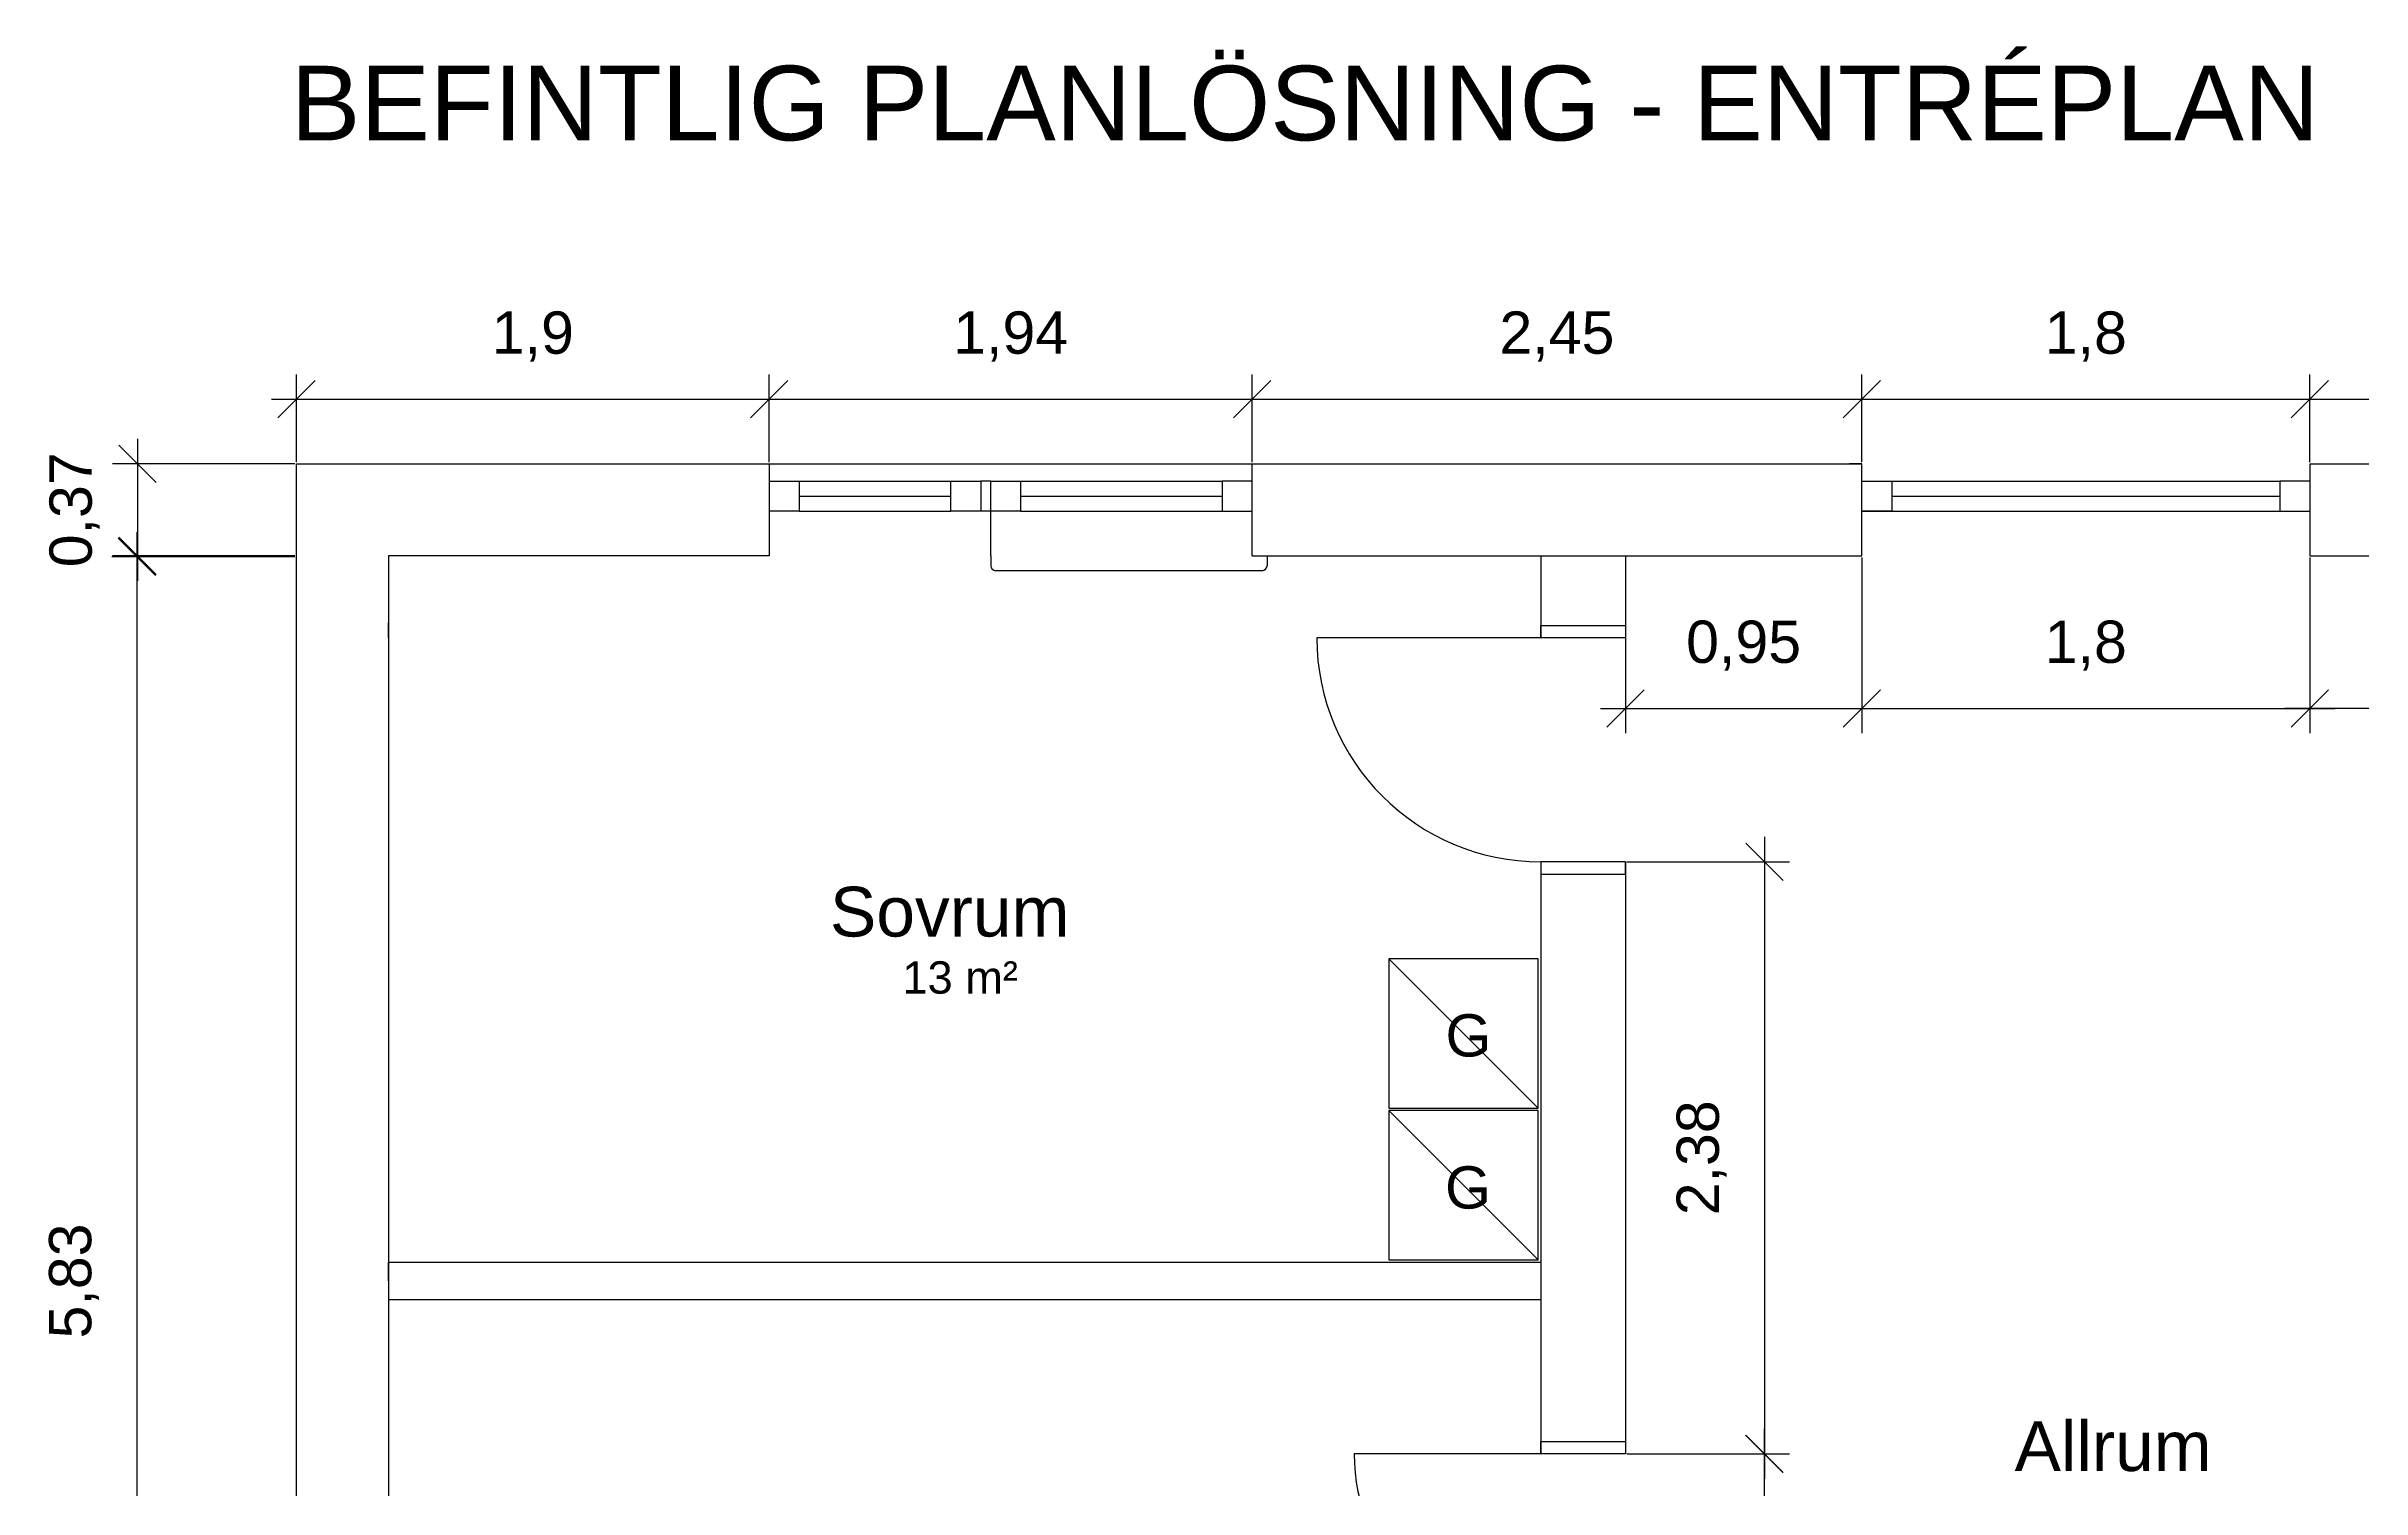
# Model space of a CAD drawing. Header units: millimetres. Extents: x -60009 to 113281, y -58228 to 411188.
# Drawn here: x 74276 to 83579, y 18417 to 24215 of the extents above; entities that cross this region are included whole.
import ezdxf

# ---------------------------------------------------------------- set-up
doc = ezdxf.new("R2010")
doc.units = ezdxf.units.MM
doc.layers.get('0').update_dxf_attribs({"color": 1})
for name, color, linetype in [('Angivelser', 7, 'Continuous'), ('Grundritningar', 1, 'Continuous'), ('Mått', 4, 'Continuous'), ('Rumsangivelser', 7, 'Continuous')]:
    doc.layers.add(name, color=color, linetype=linetype)
doc.styles.get("Standard").update_dxf_attribs({"font": 'Arial.ttf', "height": 170})
doc.dimstyles.new('Egen dimension', dxfattribs={"dimscale": 10, "dimtxt": 2.5, "dimasz": 15, "dimexe": 10, "dimexo": 0.625, "dimgap": 15, "dimtad": 1, "dimlfac": 0.001, "dimtxsty": 'Standard', "dimblk": 'OBLIQUE', "dimblk1": 'OBLIQUE', "dimblk2": 'OBLIQUE', "dimcen": 20, "dimdle": 10, "dimadec": 0, "dimazin": 0, "dimtfac": 1, "dimtmove": 0, "dimatfit": 3, "dimldrblk": 'OPEN90', "dimfxl": 1, "dimarcsym": 0})
doc.dimstyles.new('ISO-25', dxfattribs={"dimscale": 10, "dimtxt": 2.5, "dimasz": 15, "dimexe": 10, "dimexo": 0.625, "dimgap": 15, "dimtad": 1, "dimlfac": 0.001, "dimtxsty": 'Standard', "dimblk": 'OBLIQUE', "dimblk1": 'OBLIQUE', "dimblk2": 'OBLIQUE', "dimcen": 20, "dimdle": 10, "dimadec": 0, "dimazin": 0, "dimtfac": 1, "dimtmove": 0, "dimatfit": 3, "dimldrblk": 'OPEN90', "dimfxl": 1, "dimarcsym": 0})

# ---------------------------------------------------------------- blocks, each defined once
blk = doc.blocks.new('_Oblique')
at = {"color": 0, "linetype": 'ByBlock', "lineweight": -2}
blk.add_line((-0.5, -0.5), (0.5, 0.5), dxfattribs=at)
blk = doc.blocks.new('*D45')
at = {"layer": 'Defpoints', "color": 0, "transparency": 16777216}
for p in [(75280.7, 22162.2), (74639.8, 16337), (75650.7, 16337)]:
    blk.add_point(p, dxfattribs=at)
at = {"layer": 'Mått', "color": 0, "lineweight": -2, "transparency": 16777216}
for p, q in [((74639.8, 22262.2), (74639.8, 16237)), ((75274.5, 22162.2), (74539.8, 22162.2)), ((75644.5, 16337), (74539.8, 16337))]:
    blk.add_line(p, q, dxfattribs=at)
at = {"layer": 'Mått', "color": 0, "lineweight": -2, "transparency": 16777216, "xscale": 150, "yscale": 150, "zscale": 150}
for p, rotation in [((74639.8, 22162.2), 90), ((74639.8, 16337), 270)]:
    blk.add_blockref('_Oblique', p, dxfattribs=dict(at, rotation=rotation))
at = {"layer": 'Mått', "color": 0, "transparency": 16777216, "insert": (74387.4, 19252), "char_height": 170, "attachment_point": 5, "rotation": 90}
blk.add_mtext('5,83', dxfattribs=at)
blk = doc.blocks.new('_Open90')
at = {"color": 0, "linetype": 'ByBlock', "lineweight": -2}
for p, q in [((0, 0), (-1, 0)), ((-0.5, 0.5), (0, 0)), ((0, 0), (-0.5, -0.5))]:
    blk.add_line(p, q, dxfattribs=at)
blk = doc.blocks.new('*D46')
at = {"layer": 'Defpoints', "color": 0, "transparency": 16777216}
for p in [(75280.7, 22537), (74641.7, 22167), (75280.7, 22167)]:
    blk.add_point(p, dxfattribs=at)
at = {"layer": 'Mått', "color": 0, "lineweight": -2, "transparency": 16777216}
for p, q in [((74641.7, 22637), (74641.7, 22067)), ((75274.5, 22537), (74541.7, 22537)), ((75274.5, 22167), (74541.7, 22167))]:
    blk.add_line(p, q, dxfattribs=at)
at = {"layer": 'Mått', "color": 0, "lineweight": -2, "transparency": 16777216, "xscale": 150, "yscale": 150, "zscale": 150}
for p, rotation in [((74641.7, 22537), 90), ((74641.7, 22167), 270)]:
    blk.add_blockref('_Oblique', p, dxfattribs=dict(at, rotation=rotation))
at = {"layer": 'Mått', "color": 0, "transparency": 16777216, "insert": (74389.3, 22352), "char_height": 170, "attachment_point": 5, "rotation": 90}
blk.add_mtext('0,37', dxfattribs=at)
blk = doc.blocks.new('*D51')
at = {"layer": 'Defpoints', "color": 0, "transparency": 16777216}
for p in [(80620.7, 22167), (81570.7, 22167), (81570.7, 21553.4)]:
    blk.add_point(p, dxfattribs=at)
at = {"layer": 'Mått', "color": 0, "lineweight": -2, "transparency": 16777216}
for p, q in [((80620.7, 22160.7), (80620.7, 21453.4)), ((81570.7, 22160.7), (81570.7, 21453.4)), ((80520.7, 21553.4), (81670.7, 21553.4))]:
    blk.add_line(p, q, dxfattribs=at)
at = {"layer": 'Mått', "color": 0, "lineweight": -2, "transparency": 16777216, "xscale": 150, "yscale": 150, "zscale": 150, "rotation": 180}
blk.add_blockref('_Oblique', (80620.7, 21553.4), dxfattribs=at)
at = {"layer": 'Mått', "color": 0, "lineweight": -2, "transparency": 16777216, "xscale": 150, "yscale": 150, "zscale": 150}
blk.add_blockref('_Oblique', (81570.7, 21553.4), dxfattribs=at)
at = {"layer": 'Mått', "color": 0, "transparency": 16777216, "insert": (81095.7, 21805.7), "char_height": 170, "attachment_point": 5}
blk.add_mtext('0,95', dxfattribs=at)
blk = doc.blocks.new('*D52')
at = {"layer": 'Defpoints', "color": 0, "transparency": 16777216}
for p in [(81570.7, 22167), (83370.7, 22167), (83370.7, 21553.4)]:
    blk.add_point(p, dxfattribs=at)
at = {"layer": 'Mått', "color": 0, "lineweight": -2, "transparency": 16777216}
for p, q in [((81570.7, 22160.7), (81570.7, 21453.4)), ((83370.7, 22160.7), (83370.7, 21453.4)), ((81470.7, 21553.4), (83470.7, 21553.4))]:
    blk.add_line(p, q, dxfattribs=at)
at = {"layer": 'Mått', "color": 0, "lineweight": -2, "transparency": 16777216, "xscale": 150, "yscale": 150, "zscale": 150, "rotation": 180}
blk.add_blockref('_Oblique', (81570.7, 21553.4), dxfattribs=at)
at = {"layer": 'Mått', "color": 0, "lineweight": -2, "transparency": 16777216, "xscale": 150, "yscale": 150, "zscale": 150}
blk.add_blockref('_Oblique', (83370.7, 21553.4), dxfattribs=at)
at = {"layer": 'Mått', "color": 0, "transparency": 16777216, "insert": (82470.7, 21805.7), "char_height": 170, "attachment_point": 5}
blk.add_mtext('1,8', dxfattribs=at)
blk = doc.blocks.new('*D53')
at = {"layer": 'Defpoints', "color": 0, "transparency": 16777216}
for p in [(83370.7, 22161.8), (84290.7, 22167), (83370.7, 21553.4)]:
    blk.add_point(p, dxfattribs=at)
at = {"layer": 'Mått', "color": 0, "lineweight": -2, "transparency": 16777216}
for p, q in [((83370.7, 22155.6), (83370.7, 21453.4)), ((84290.7, 22160.7), (84290.7, 21453.4)), ((84390.7, 21553.4), (83270.7, 21553.4))]:
    blk.add_line(p, q, dxfattribs=at)
at = {"layer": 'Mått', "color": 0, "lineweight": -2, "transparency": 16777216, "xscale": 150, "yscale": 150, "zscale": 150, "rotation": 180}
blk.add_blockref('_Oblique', (83370.7, 21553.4), dxfattribs=at)
at = {"layer": 'Mått', "color": 0, "lineweight": -2, "transparency": 16777216, "xscale": 150, "yscale": 150, "zscale": 150}
blk.add_blockref('_Oblique', (84290.7, 21553.4), dxfattribs=at)
at = {"layer": 'Mått', "color": 0, "transparency": 16777216, "insert": (83830.7, 21805.7), "char_height": 170, "attachment_point": 5}
blk.add_mtext('0,92', dxfattribs=at)
blk = doc.blocks.new('*D55')
at = {"layer": 'Defpoints', "color": 0, "transparency": 16777216}
for p in [(80620.7, 20937), (80620.7, 18557), (81179.7, 18557)]:
    blk.add_point(p, dxfattribs=at)
at = {"layer": 'Mått', "color": 0, "lineweight": -2, "transparency": 16777216}
for p, q in [((81179.7, 21037), (81179.7, 18457)), ((80627, 20937), (81279.7, 20937)), ((80627, 18557), (81279.7, 18557))]:
    blk.add_line(p, q, dxfattribs=at)
at = {"layer": 'Mått', "color": 0, "lineweight": -2, "transparency": 16777216, "xscale": 150, "yscale": 150, "zscale": 150}
for p, rotation in [((81179.7, 20937), 90), ((81179.7, 18557), 270)]:
    blk.add_blockref('_Oblique', p, dxfattribs=dict(at, rotation=rotation))
at = {"layer": 'Mått', "color": 0, "transparency": 16777216, "insert": (80927.3, 19747), "char_height": 170, "attachment_point": 5, "rotation": 90}
blk.add_mtext('2,38', dxfattribs=at)
blk = doc.blocks.new('*D56')
at = {"layer": 'Defpoints', "color": 0, "transparency": 16777216}
for p in [(80620.7, 18557), (80620.7, 17057), (81178.9, 17057)]:
    blk.add_point(p, dxfattribs=at)
at = {"layer": 'Mått', "color": 0, "lineweight": -2, "transparency": 16777216}
for p, q in [((81178.9, 18657), (81178.9, 16957)), ((80627, 18557), (81278.9, 18557)), ((80627, 17057), (81278.9, 17057))]:
    blk.add_line(p, q, dxfattribs=at)
at = {"layer": 'Mått', "color": 0, "lineweight": -2, "transparency": 16777216, "xscale": 150, "yscale": 150, "zscale": 150}
for p, rotation in [((81178.9, 18557), 90), ((81178.9, 17057), 270)]:
    blk.add_blockref('_Oblique', p, dxfattribs=dict(at, rotation=rotation))
at = {"layer": 'Mått', "color": 0, "transparency": 16777216, "insert": (80926.5, 17757.5), "char_height": 170, "attachment_point": 5, "rotation": 90}
blk.add_mtext('1,5', dxfattribs=at)
blk = doc.blocks.new('*D92')
at = {"layer": 'Defpoints', "color": 0, "transparency": 16777216}
for p in [(77180.7, 22796.1), (75280.7, 22537), (77180.7, 22537)]:
    blk.add_point(p, dxfattribs=at)
at = {"layer": 'Mått', "color": 0, "lineweight": -2, "transparency": 16777216}
for p, q in [((75280.7, 22543.2), (75280.7, 22896.1)), ((77180.7, 22543.2), (77180.7, 22896.1)), ((75180.7, 22796.1), (77280.7, 22796.1))]:
    blk.add_line(p, q, dxfattribs=at)
at = {"layer": 'Mått', "color": 0, "lineweight": -2, "transparency": 16777216, "xscale": 150, "yscale": 150, "zscale": 150, "rotation": 180}
blk.add_blockref('_Oblique', (75280.7, 22796.1), dxfattribs=at)
at = {"layer": 'Mått', "color": 0, "lineweight": -2, "transparency": 16777216, "xscale": 150, "yscale": 150, "zscale": 150}
blk.add_blockref('_Oblique', (77180.7, 22796.1), dxfattribs=at)
at = {"layer": 'Mått', "color": 0, "transparency": 16777216, "insert": (76230.7, 23048.4), "char_height": 170, "attachment_point": 5}
blk.add_mtext('1,9', dxfattribs=at)
blk = doc.blocks.new('*D93')
at = {"layer": 'Defpoints', "color": 0, "transparency": 16777216}
for p in [(79120.7, 22796.1), (77180.7, 22537), (79120.7, 22537)]:
    blk.add_point(p, dxfattribs=at)
at = {"layer": 'Mått', "color": 0, "lineweight": -2, "transparency": 16777216}
for p, q in [((77180.7, 22543.2), (77180.7, 22896.1)), ((79120.7, 22543.2), (79120.7, 22896.1)), ((77080.7, 22796.1), (79220.7, 22796.1))]:
    blk.add_line(p, q, dxfattribs=at)
at = {"layer": 'Mått', "color": 0, "lineweight": -2, "transparency": 16777216, "xscale": 150, "yscale": 150, "zscale": 150, "rotation": 180}
blk.add_blockref('_Oblique', (77180.7, 22796.1), dxfattribs=at)
at = {"layer": 'Mått', "color": 0, "lineweight": -2, "transparency": 16777216, "xscale": 150, "yscale": 150, "zscale": 150}
blk.add_blockref('_Oblique', (79120.7, 22796.1), dxfattribs=at)
at = {"layer": 'Mått', "color": 0, "transparency": 16777216, "insert": (78150.7, 23048.4), "char_height": 170, "attachment_point": 5}
blk.add_mtext('1,94', dxfattribs=at)
blk = doc.blocks.new('*D94')
at = {"layer": 'Defpoints', "color": 0, "transparency": 16777216}
for p in [(81570.7, 22796.1), (79120.7, 22537), (81570.7, 22537)]:
    blk.add_point(p, dxfattribs=at)
at = {"layer": 'Mått', "color": 0, "lineweight": -2, "transparency": 16777216}
for p, q in [((79120.7, 22543.2), (79120.7, 22896.1)), ((81570.7, 22543.2), (81570.7, 22896.1)), ((79020.7, 22796.1), (81670.7, 22796.1))]:
    blk.add_line(p, q, dxfattribs=at)
at = {"layer": 'Mått', "color": 0, "lineweight": -2, "transparency": 16777216, "xscale": 150, "yscale": 150, "zscale": 150, "rotation": 180}
blk.add_blockref('_Oblique', (79120.7, 22796.1), dxfattribs=at)
at = {"layer": 'Mått', "color": 0, "lineweight": -2, "transparency": 16777216, "xscale": 150, "yscale": 150, "zscale": 150}
blk.add_blockref('_Oblique', (81570.7, 22796.1), dxfattribs=at)
at = {"layer": 'Mått', "color": 0, "transparency": 16777216, "insert": (80345.7, 23048.4), "char_height": 170, "attachment_point": 5}
blk.add_mtext('2,45', dxfattribs=at)
blk = doc.blocks.new('*D95')
at = {"layer": 'Defpoints', "color": 0, "transparency": 16777216}
for p in [(83370.7, 22796.1), (81570.7, 22537), (83370.7, 22537)]:
    blk.add_point(p, dxfattribs=at)
at = {"layer": 'Mått', "color": 0, "lineweight": -2, "transparency": 16777216}
for p, q in [((81570.7, 22543.2), (81570.7, 22896.1)), ((83370.7, 22543.2), (83370.7, 22896.1)), ((81470.7, 22796.1), (83470.7, 22796.1))]:
    blk.add_line(p, q, dxfattribs=at)
at = {"layer": 'Mått', "color": 0, "lineweight": -2, "transparency": 16777216, "xscale": 150, "yscale": 150, "zscale": 150, "rotation": 180}
blk.add_blockref('_Oblique', (81570.7, 22796.1), dxfattribs=at)
at = {"layer": 'Mått', "color": 0, "lineweight": -2, "transparency": 16777216, "xscale": 150, "yscale": 150, "zscale": 150}
blk.add_blockref('_Oblique', (83370.7, 22796.1), dxfattribs=at)
at = {"layer": 'Mått', "color": 0, "transparency": 16777216, "insert": (82470.7, 23048.4), "char_height": 170, "attachment_point": 5}
blk.add_mtext('1,8', dxfattribs=at)
blk = doc.blocks.new('*D96')
at = {"layer": 'Defpoints', "color": 0, "transparency": 16777216}
for p in [(84830.7, 22796.1), (83370.7, 22537), (84830.7, 22537)]:
    blk.add_point(p, dxfattribs=at)
at = {"layer": 'Mått', "color": 0, "lineweight": -2, "transparency": 16777216}
for p, q in [((83370.7, 22543.2), (83370.7, 22896.1)), ((84830.7, 22543.2), (84830.7, 22896.1)), ((83270.7, 22796.1), (84930.7, 22796.1))]:
    blk.add_line(p, q, dxfattribs=at)
at = {"layer": 'Mått', "color": 0, "lineweight": -2, "transparency": 16777216, "xscale": 150, "yscale": 150, "zscale": 150, "rotation": 180}
blk.add_blockref('_Oblique', (83370.7, 22796.1), dxfattribs=at)
at = {"layer": 'Mått', "color": 0, "lineweight": -2, "transparency": 16777216, "xscale": 150, "yscale": 150, "zscale": 150}
blk.add_blockref('_Oblique', (84830.7, 22796.1), dxfattribs=at)
at = {"layer": 'Mått', "color": 0, "transparency": 16777216, "insert": (84100.7, 23048.4), "char_height": 170, "attachment_point": 5}
blk.add_mtext('1,46', dxfattribs=at)

msp = doc.modelspace()

# ---------------------------------------------------------------- linework, layer by layer
at = {"layer": 'Grundritningar'}
for p, q in [((77180.736, 22536.968), (77180.736, 22166.968)), ((79120.736, 22166.968), (79120.736, 22536.968)), ((81570.736, 22536.968), (81520.736, 22536.968)), ((81570.736, 22166.968), (81570.736, 22536.968)), ((83370.736, 22536.968), (83370.736, 22166.968)), ((83370.736, 22536.968), (84830.736, 22536.968)), ((77180.736, 22466.968), (77300.736, 22466.968)), ((77300.736, 22466.968), (77300.736, 22346.968)), ((77300.736, 22466.968), (77910.736, 22466.968)), ((77910.736, 22346.968), (77910.736, 22466.968)), ((77910.736, 22466.968), (78030.736, 22466.968)), ((78030.736, 22466.968), (78030.736, 22346.968)), ((78070.736, 22466.968), (78030.736, 22466.968)), ((78070.736, 22166.968), (78070.736, 22466.968)), ((78070.736, 22466.968), (78190.736, 22466.968)), ((78190.736, 22466.968), (78190.736, 22346.968)), ((78190.736, 22466.968), (79000.736, 22466.968)), ((79120.736, 22466.968), (79000.736, 22466.968)), ((79000.736, 22466.968), (79000.736, 22346.968)), ((81570.736, 22466.968), (81690.736, 22466.968)), ((81690.736, 22466.968), (81690.736, 22346.968)), ((81690.736, 22466.968), (83250.736, 22466.968)), ((81690.736, 22466.968), (81690.736, 22406.968)), ((83370.736, 22466.968), (83250.736, 22466.968)), ((83250.736, 22466.968), (83250.736, 22346.968)), ((77300.736, 22346.968), (77180.736, 22346.968)), ((77300.736, 22406.968), (77910.736, 22406.968)), ((77300.736, 22346.968), (77910.736, 22346.968)), ((78030.736, 22346.968), (77910.736, 22346.968)), ((78070.736, 22346.968), (78030.736, 22346.968)), ((78190.736, 22346.968), (78070.736, 22346.968)), ((78190.736, 22406.968), (79000.736, 22406.968)), ((78190.736, 22346.968), (79000.736, 22346.968)), ((79000.736, 22346.968), (79120.736, 22346.968)), ((81570.736, 22346.968), (83370.736, 22346.968)), ((81690.736, 22406.968), (83250.736, 22406.968)), ((77180.736, 22166.968), (75650.736, 22166.968)), ((75650.736, 22166.968), (75650.736, 21836.968)), ((75650.736, 22166.968), (75650.736, 19896.968)), ((78070.736, 22166.968), (78070.736, 22126.968)), ((79120.736, 22166.968), (79180.736, 22166.968)), ((79180.736, 22166.968), (79180.736, 22126.968)), ((79180.736, 22166.968), (80280.736, 22166.968)), ((80280.736, 22166.968), (80280.736, 21836.968)), ((80280.736, 22166.968), (80620.736, 22166.968)), ((80280.736, 22166.968), (80280.736, 21836.968)), ((80620.736, 22166.968), (80620.736, 21836.968)), ((80620.736, 22166.968), (81570.736, 22166.968)), ((81520.736, 22166.968), (81570.736, 22166.968)), ((83370.736, 22166.968), (84290.736, 22166.968)), ((83370.736, 22166.968), (83420.736, 22166.968)), ((79160.736, 22106.968), (78090.736, 22106.968)), ((75650.736, 21836.968), (75650.736, 21896.968)), ((80280.736, 21836.968), (80280.736, 21886.968)), ((80280.736, 21886.968), (80620.736, 21886.968)), ((80620.736, 21886.968), (80620.736, 21836.968)), ((80280.736, 21836.968), (79380.736, 21836.968)), ((80620.736, 21836.968), (80280.736, 21836.968)), ((80280.736, 20936.968), (80280.736, 18556.968)), ((80280.736, 20936.968), (80280.736, 20886.968)), ((80620.736, 20936.968), (80280.736, 20936.968)), ((80620.736, 20936.968), (80620.736, 18556.968)), ((80620.736, 20886.968), (80620.736, 20936.968)), ((80280.736, 20886.968), (80620.736, 20886.968)), ((80270.736, 20546.968), (79670.736, 20546.968)), ((79670.736, 20546.968), (79670.736, 19946.968)), ((80270.736, 19946.968), (79670.736, 20546.968)), ((80270.736, 19946.968), (80270.736, 20546.968)), ((79670.736, 19946.968), (80270.736, 19946.968)), ((80270.736, 19936.968), (79670.736, 19936.968)), ((79670.736, 19936.968), (79670.736, 19336.968)), ((79670.736, 19936.968), (80270.736, 19336.968)), ((80270.736, 19336.968), (80270.736, 19936.968)), ((75650.736, 19896.968), (75650.736, 18316.968)), ((75650.736, 19251.968), (75650.736, 19326.968)), ((75650.736, 19326.968), (80280.736, 19326.968)), ((75650.736, 19326.968), (75650.736, 19256.968)), ((75650.736, 19286.968), (75650.736, 19251.968)), ((79670.736, 19336.968), (80270.736, 19336.968)), ((75650.736, 19251.968), (75650.736, 19176.968)), ((75650.736, 19176.968), (80280.736, 19176.968)), ((80280.736, 18556.968), (80280.736, 18606.968)), ((80280.736, 18606.968), (80620.736, 18606.968)), ((80620.736, 18606.968), (80620.736, 18556.968)), ((80280.736, 18556.968), (79530.736, 18556.968)), ((80620.736, 18556.968), (80280.736, 18556.968))]:
    msp.add_line(p, q, dxfattribs=at)
for points in [[(75280.736, 19896.968), (75280.736, 22536.968), (81570.736, 22536.968)], [(75280.736, 18316.968), (75280.736, 19896.968)]]:
    msp.add_lwpolyline(points, dxfattribs=at)
for centre, radius, start, end in [((78090.736, 22126.968), 20, 180, 270), ((79160.736, 22126.968), 20, 270, 0), ((80280.736, 21836.968), 900, 180, 270), ((80280.736, 18556.968), 750, 180, 270)]:
    msp.add_arc(centre, radius, start, end, dxfattribs=at)
at = {"layer": 'Mått'}
msp.add_line((81690.736, 22346.968), (81570.736, 22346.968), dxfattribs=at)

# ---------------------------------------------------------------- texts
at = {"layer": 'Angivelser'}
msp.add_text('BEFINTLIG PLANLÖSNING - ENTRÉPLAN', height=300, dxfattribs=at).set_placement((75258.102, 23836.882))
at = {"layer": 'Grundritningar', "char_height": 170, "attachment_point": 1}
for insert in [(79897.742, 20324.099), (79895.886, 19712.953)]:
    msp.add_mtext_dynamic_manual_height_columns('G', width=269.32488, gutter_width=850, heights=[0], dxfattribs=dict(at, insert=insert))
at = {"layer": 'Rumsangivelser'}
for s, height, p in [('Sovrum', 200, (77424.493, 20636.646)), ('13 m²', 130, (77715.763, 20407.039)), ('Allrum', 200, (82184.528, 18488.064))]:
    msp.add_text(s, height=height, dxfattribs=at).set_placement(p)

# ---------------------------------------------------------------- dimensions: what is measured, and where the dimension line sits
at = {"layer": 'Mått'}
for base, p1, p2, dimstyle, picture, middle in [((77180.736, 22796.052), (75280.736, 22536.968), (77180.736, 22536.968), 'Egen dimension', '*D92', (76230.736, 23048.446)), ((79120.736, 22796.052), (77180.736, 22536.968), (79120.736, 22536.968), 'Egen dimension', '*D93', (78150.736, 23048.446)), ((81570.736, 22796.052), (79120.736, 22536.968), (81570.736, 22536.968), 'Egen dimension', '*D94', (80345.736, 23048.446)), ((83370.736, 22796.052), (81570.736, 22536.968), (83370.736, 22536.968), 'Egen dimension', '*D95', (82470.736, 23048.446)), ((84830.736, 22796.052), (83370.736, 22536.968), (84830.736, 22536.968), 'Egen dimension', '*D96', (84100.736, 23048.446)), ((81570.736, 21553.351), (80620.736, 22166.968), (81570.736, 22166.968), 'ISO-25', '*D51', (81095.736, 21805.745)), ((83370.736, 21553.351), (81570.736, 22166.968), (83370.736, 22166.968), 'ISO-25', '*D52', (82470.736, 21805.745)), ((83370.736, 21553.351), (84290.736, 22166.968), (83370.736, 22161.837), 'ISO-25', '*D53', (83830.736, 21805.745))]:
    dim = msp.add_linear_dim(base=base, p1=p1, p2=p2, dimstyle=dimstyle, dxfattribs=at)
    dim.commit()
    dim.dimension.update_dxf_attribs({"geometry": picture, "text_midpoint": middle})
for base, p1, p2, picture, middle in [((74641.732, 22166.968), (75280.736, 22536.968), (75280.736, 22166.968), '*D46', (74641.732, 22351.968)), ((74639.826, 16336.968), (75280.736, 22162.185), (75650.736, 16336.968), '*D45', (74639.826, 19251.968)), ((81179.694, 18556.968), (80620.736, 20936.968), (80620.736, 18556.968), '*D55', (81179.694, 19746.968))]:
    dim = msp.add_linear_dim(base=base, p1=p1, p2=p2, angle=90, dimstyle='ISO-25', dxfattribs=at)
    dim.commit()
    dim.dimension.update_dxf_attribs({"geometry": picture, "text_midpoint": middle, "dimtype": 160})
dim = msp.add_linear_dim(base=(81178.85, 17056.968), p1=(80620.736, 18556.968), p2=(80620.736, 17056.968), angle=90, dimstyle='ISO-25', override={"dimscale": 10}, dxfattribs=at)
dim.commit()
dim.dimension.update_dxf_attribs({"geometry": '*D56', "text_midpoint": (81178.85, 17757.466), "dimtype": 160})

doc.saveas('drawing.dxf')
